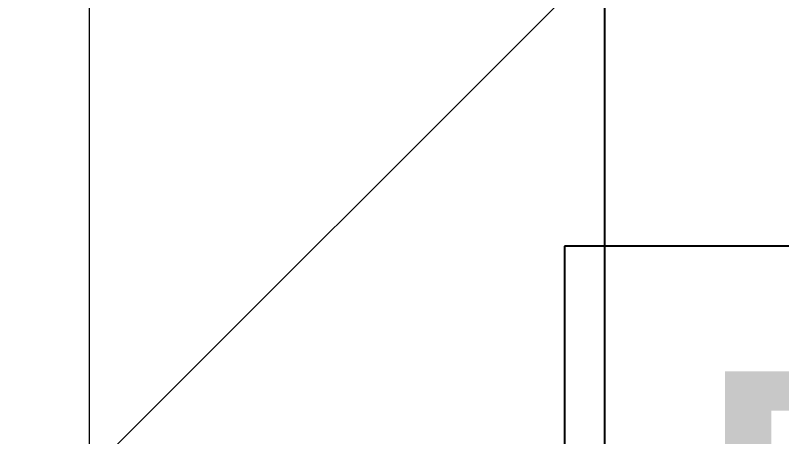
# Model space of a CAD drawing. Header units: millimetres. Extents: x -92759 to 184353, y -15225 to 86714.
# Drawn here: x 69532 to 70182, y 68046 to 68404 of the extents above; entities that cross this region are included whole.
import ezdxf

# ---------------------------------------------------------------- set-up
doc = ezdxf.new("R2010")
doc.units = ezdxf.units.MM
for name, color, linetype in [('0-1', 9, 'Continuous'), ('A-_ANOT----_D', 8, 'Continuous'), ('A-PATT-CONC', 8, 'Continuous'), ('E-legend', 1, 'Continuous'), ('E-LIGHT----E', 1, 'Continuous')]:
    doc.layers.add(name, color=color, linetype=linetype)
doc.layers.add('HFI 9MM FPB', color=94, linetype='Continuous', lineweight=5)
doc.styles.add('Arial_2', font='arial.ttf', dxfattribs={"height": 300})

# ---------------------------------------------------------------- blocks, each defined once
blk = doc.blocks.new('Spot Elevations - 16L x 3_5H - SFL-7417601-BLK8_RHH_2ND STOREY PLAN')
at = {"layer": 'A-_ANOT----_D'}
for p, q in [((16, 3.5), (0, 3.5)), ((0, 3.5), (0, 0))]:
    blk.add_line(p, q, dxfattribs=at)
blk = doc.blocks.new('A$C3019c3af')
at = {"layer": 'A-_ANOT----_D', "xscale": 149.9999999999999, "yscale": 149.9999999999999, "zscale": 149.9999999999999}
blk.add_blockref('Spot Elevations - 16L x 3_5H - SFL-7417601-BLK8_RHH_2ND STOREY PLAN', (-12702.94, 34941.95), dxfattribs=at)
at = {"layer": 'A-_ANOT----_D', "insert": (-12601.11, 35360.54), "char_height": 300, "width": 2563.601, "attachment_point": 1, "line_spacing_factor": 0.941778, "style": 'Arial_2'}
blk.add_mtext('FFL 26.700', dxfattribs=at)
blk = doc.blocks.new('RCP_B8L2')
at = {"layer": 'A-PATT-CONC'}
h = blk.add_hatch(dxfattribs=at)
h.set_pattern_fill('ANSI37', color=256, scale=189, angle=45)
h.set_pattern_definition([(90, (-380624.3, -151102.3), (-600.075, 0), []), (180, (-380624.3, -151102.3), (-6e-14, -600.075), [])])
h.paths.add_polyline_path([(-383624.32, -151102.3), (-380624.32, -151102.3), (-380624.32, -158302.3), (-383624.32, -158302.3)])
at = {"layer": 'HFI 9MM FPB'}
h = blk.add_hatch(dxfattribs=at)
h.set_pattern_fill('ANSI33', color=256, scale=50)
h.set_pattern_definition([(45, (-581589.02, -147239), (-224.5064, 224.5064), []), (45, (-581364.5, -147239), (-224.5064, 224.5064), [158.75, -79.375])])
h.paths.add_polyline_path([(-383624.32, -151102.3), (-380624.32, -151102.3), (-380624.32, -158302.3), (-383624.32, -158302.3)], flags=16)
h.paths.add_polyline_path([(-379718.07, -150277.3), (-379718.07, -158677.3), (-380218.07, -158677.3), (-380218.07, -159127.3), (-384468.07, -159127.3), (-384468.07, -149827.3), (-382168.07, -149827.3), (-382168.07, -150277.3)])
blk = doc.blocks.new('L20')
at = {"layer": 'E-LIGHT----E', "lineweight": 5}
blk.add_line((-300, -300), (300, 300), dxfattribs=at)
blk.add_lwpolyline([(-300, -300), (300, -300), (300, 300), (-300, 300)], close=True, dxfattribs=at)
blk = doc.blocks.new('EL_B8_L2_R4')
at = {"layer": 'E-legend', "color": 0}
blk.add_blockref('L20', (-20406.25, -11025.15), dxfattribs=at)

msp = doc.modelspace()

# ---------------------------------------------------------------- block references
at = {"layer": '0-1'}
msp.add_blockref('A$C3019c3af', (82701.06, 32741.24), dxfattribs=at)
at = {"layer": 'A-PATT-CONC'}
msp.add_blockref('RCP_B8L2', (452619.12, 220318.54), dxfattribs=at)
at = {"layer": 'E-legend', "color": 7}
msp.add_blockref('EL_B8_L2_R4', (90301.06, 79341.24), dxfattribs=at)

doc.saveas('drawing.dxf')
